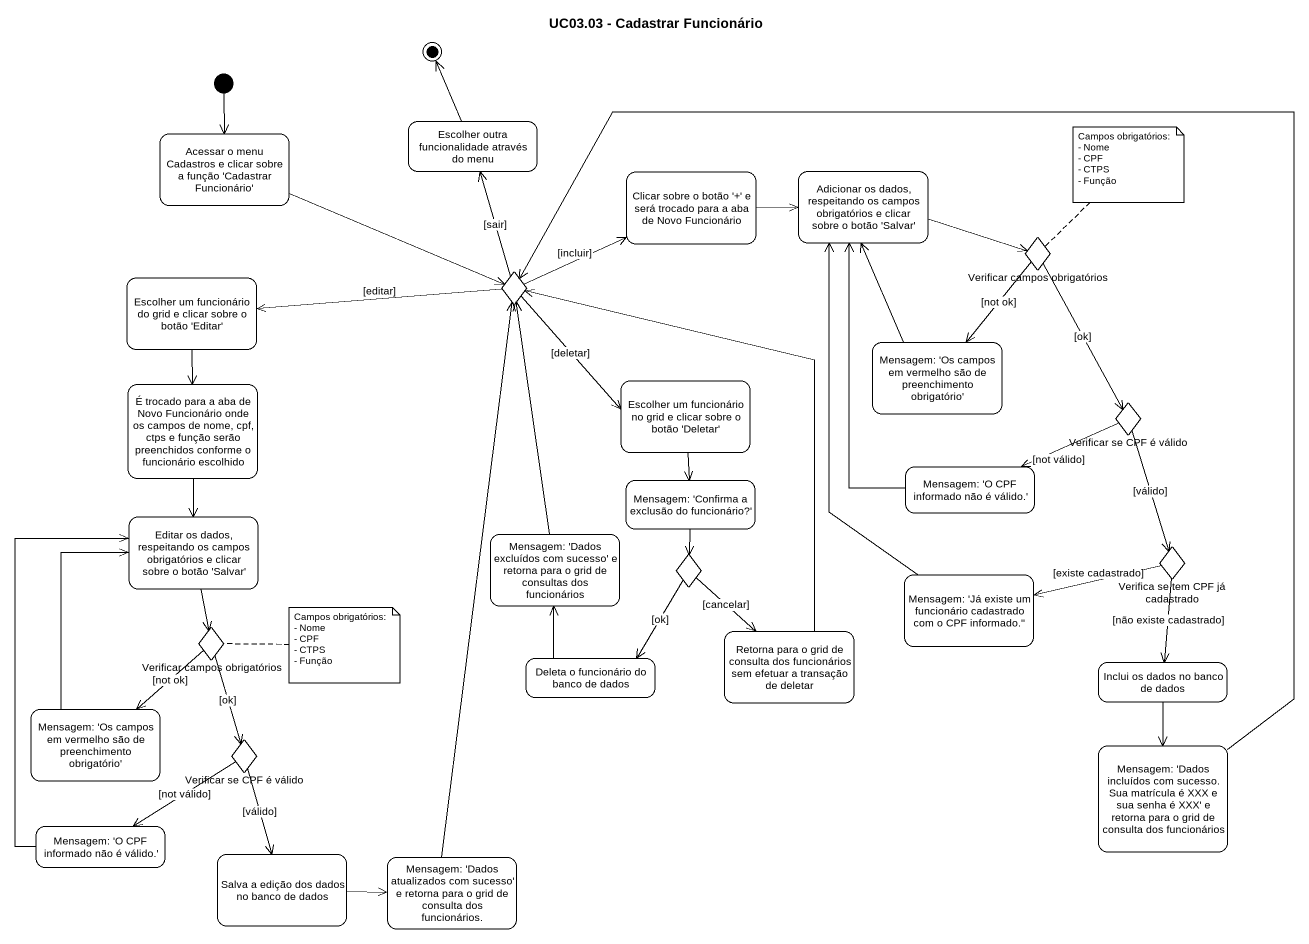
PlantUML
@startuml
title UC03.03 - Cadastrar Funcionário
hide empty description
state "Escolher outra funcionalidade através do menu" as Escolher_outra
state "Acessar o menu Cadastros e clicar sobre a função 'Cadastrar Funcionário'" as Acessar_o_menu_Cadastros_e
state "Adicionar os dados, respeitando os campos obrigatórios e clicar sobre o botão 'Salvar'" as Adicionar_os_dados
state "Clicar sobre o botão '+' e será trocado para a aba de Novo Funcionário" as Clicar_sobre_o_botão_e_será
state "Verificar campos obrigatórios" as Verificar_campos <<choice>>
state "Escolher um funcionário do grid e clicar sobre o botão 'Editar'" as Escolher_um_funcionário_do
state choice1 <<choice>>
state "Mensagem: 'Os campos em vermelho são de preenchimento obrigatório'" as Mensagem_Os_campos_em
state "É trocado para a aba de Novo Funcionário onde os campos de nome, cpf, ctps e função serão preenchidos conforme o funcionário escolhido" as É_trocado_para_a_aba_de
state "Escolher um funcionário no grid e clicar sobre o botão 'Deletar'" as Escolher_um_funcionário_no
state "Verificar se CPF é válido" as Verificar_se_CPF_é_válido <<choice>>
state "Mensagem: 'O CPF informado não é válido.'" as Mensagem_O_CPF_informado
state "Editar os dados, respeitando os campos obrigatórios e clicar sobre o botão 'Salvar'" as Editar_os_dados_respeitando
state "Mensagem: 'Confirma a exclusão do funcionário?'" as Mensagem_Confirma_a
state "Mensagem: 'Dados excluídos com sucesso' e retorna para o grid de consultas dos funcionários" as Mensagem_Dados_excluídos
state choice2 <<choice>>
state "Verifica se tem CPF já cadastrado" as Verifica_se_tem_CPF_já <<choice>>
state "Mensagem: 'Já existe um funcionário cadastrado com o CPF informado.''" as Mensagem_Já_existe_um
state "Verificar campos obrigatórios" as Verificar_campos_2 <<choice>>
state "Retorna para o grid de consulta dos funcionários sem efetuar a transação de deletar" as Retorna_para_o_grid_de
state "Deleta o funcionário do banco de dados" as Deleta_o_funcionário_do
state "Inclui os dados no banco de dados" as Inclui_os_dados_no_banco_de
state "Mensagem: 'Os campos em vermelho são de preenchimento obrigatório'" as Mensagem_Os_campos_em_2
state "Verificar se CPF é válido" as Verificar_se_CPF_é_válido_2 <<choice>>
state "Mensagem: 'Dados incluídos com sucesso. Sua matrícula é XXX e sua senha é XXX' e retorna para o grid de consulta dos funcionários" as Mensagem_Dados_incluídos
state "Mensagem: 'O CPF informado não é válido.'" as Mensagem_O_CPF_informado_2
state "Salva a edição dos dados no banco de dados" as Salva_a_edição_dos_dados_no
state "Mensagem: 'Dados atualizados com sucesso' e retorna para o grid de consulta dos funcionários." as Mensagem_Dados_atualizados
[*] --> Acessar_o_menu_Cadastros_e
Acessar_o_menu_Cadastros_e -right-> choice1
Adicionar_os_dados -right-> Verificar_campos
Clicar_sobre_o_botão_e_será -right-> Adicionar_os_dados
Verificar_campos --> Mensagem_Os_campos_em : [not ok]
Verificar_campos --> Verificar_se_CPF_é_válido : [ok]
Escolher_um_funcionário_do --> É_trocado_para_a_aba_de
choice1 -up-> Escolher_outra : [sair]
choice1 -right-> Clicar_sobre_o_botão_e_será : [incluir]
choice1 -left-> Escolher_um_funcionário_do : [editar]
choice1 --> Escolher_um_funcionário_no : [deletar]
Mensagem_Os_campos_em -up-> Adicionar_os_dados
É_trocado_para_a_aba_de --> Editar_os_dados_respeitando
Escolher_um_funcionário_no --> Mensagem_Confirma_a
Verificar_se_CPF_é_válido -left-> Mensagem_O_CPF_informado : [not válido]
Verificar_se_CPF_é_válido --> Verifica_se_tem_CPF_já : [válido]
Mensagem_O_CPF_informado -up-> Adicionar_os_dados
Editar_os_dados_respeitando --> Verificar_campos_2
Mensagem_Confirma_a --> choice2
Mensagem_Dados_excluídos -up-> choice1
choice2 --> Retorna_para_o_grid_de : [cancelar]
choice2 --> Deleta_o_funcionário_do : [ok]
Verifica_se_tem_CPF_já -left-> Mensagem_Já_existe_um : [existe cadastrado]
Verifica_se_tem_CPF_já --> Inclui_os_dados_no_banco_de : [não existe cadastrado]
Mensagem_Já_existe_um -up-> Adicionar_os_dados
Verificar_campos_2 --> Mensagem_Os_campos_em_2 : [not ok]
Verificar_campos_2 --> Verificar_se_CPF_é_válido_2 : [ok]
Retorna_para_o_grid_de -up-> choice1
Deleta_o_funcionário_do -up-> Mensagem_Dados_excluídos
Inclui_os_dados_no_banco_de --> Mensagem_Dados_incluídos
Mensagem_Os_campos_em_2 -up-> Editar_os_dados_respeitando
Verificar_se_CPF_é_válido_2 --> Mensagem_O_CPF_informado_2 : [not válido]
Verificar_se_CPF_é_válido_2 --> Salva_a_edição_dos_dados_no : [válido]
Mensagem_Dados_incluídos -up-> choice1
Mensagem_O_CPF_informado_2 -up-> Editar_os_dados_respeitando
Salva_a_edição_dos_dados_no -right-> Mensagem_Dados_atualizados
Mensagem_Dados_atualizados -up-> choice1
Escolher_outra -up-> [*]
note top of Verificar_campos
  Campos obrigatórios:
  - Nome
  - CPF
  - CTPS
  - Função
end note
note right of Verificar_campos_2
  Campos obrigatórios:
  - Nome
  - CPF
  - CTPS
  - Função
end note
@enduml
